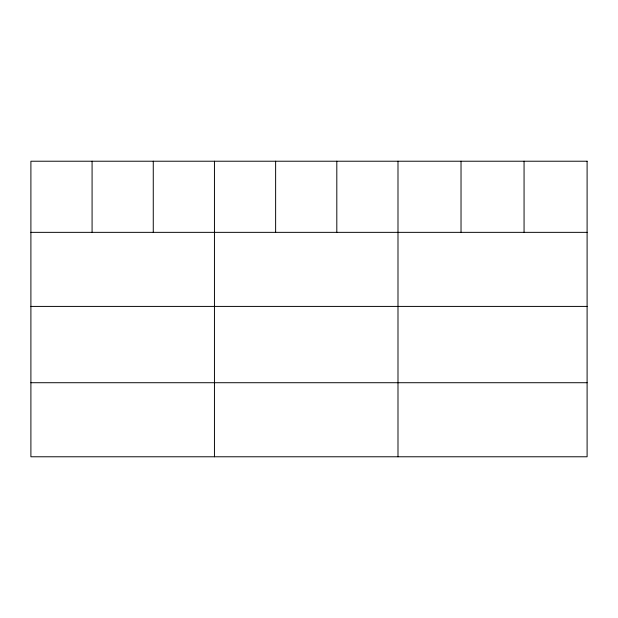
<?xml version="1.0" encoding="UTF-8"?>
<svg xmlns="http://www.w3.org/2000/svg" width="618" height="618" viewBox="0 0 618 618"><rect width="100%" height="100%" fill="white"/><g stroke="black" fill="none" stroke-linecap="round" stroke-linejoin="round"><path stroke-width="0.93" d="M30.9 232.353L587.1 232.353M30.9 306.412L587.1 306.412M30.9 382.72L587.1 382.72M524.064 161.221L524.064 232.353M461.028 161.221L461.028 232.353M397.992 161.221L397.992 456.779M336.81 161.221L336.81 232.353M275.628 161.221L275.628 232.353M214.446 161.221L214.446 456.779M153.264 161.221L153.264 232.353M92.082 161.221L92.082 232.353M587.1 161.221L30.9 161.221L30.9 456.779L587.1 456.779L587.1 161.221"/></g></svg>
